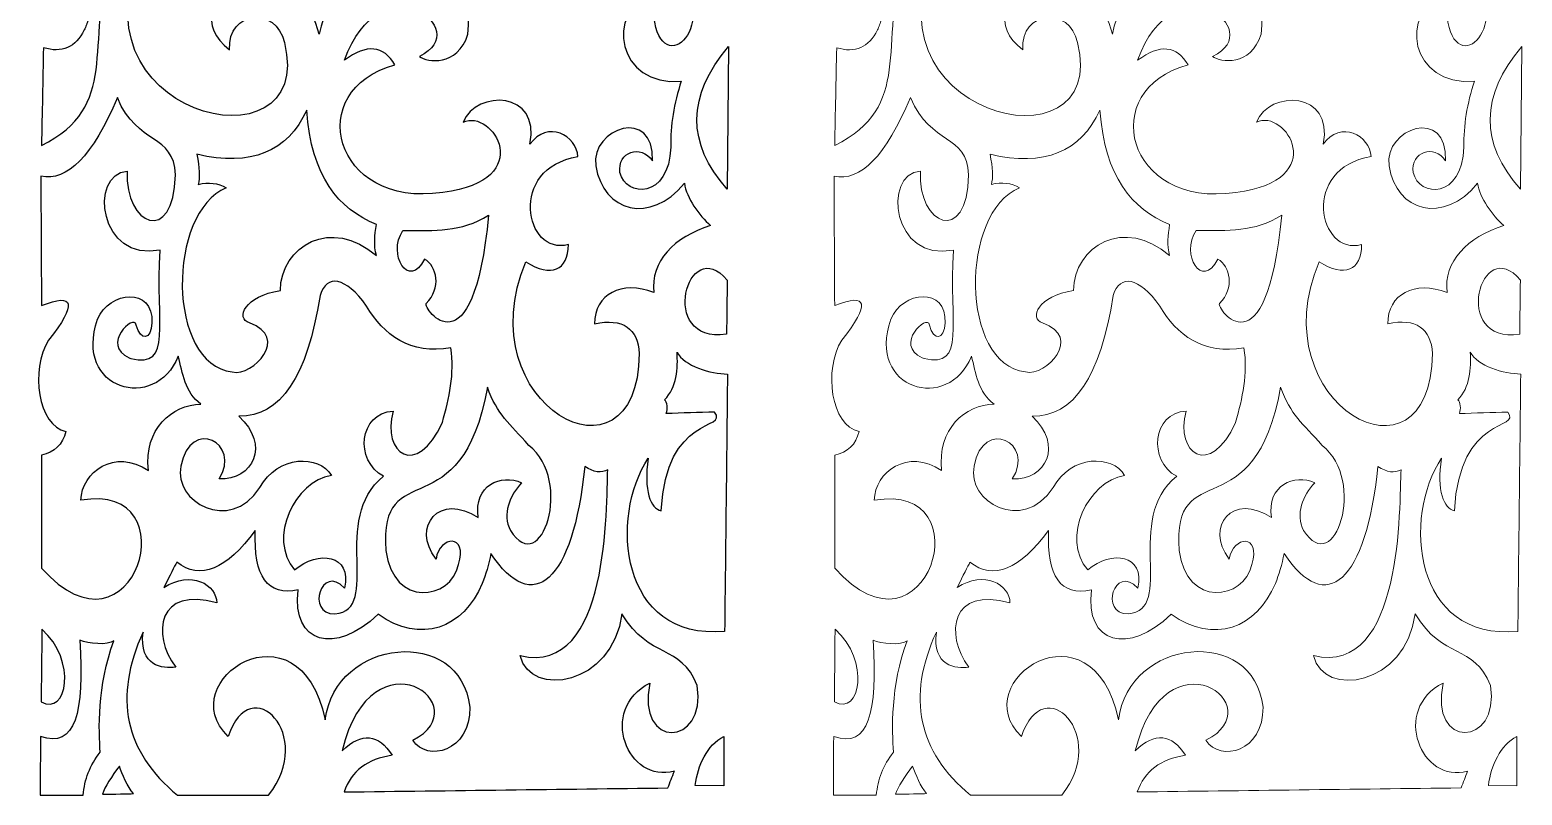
# Model space of a CAD drawing. Header units: centimetres. Extents: x -86 to 85, y -106 to 106.
# Drawn here: x -85.7 to 84.2, y -106.1 to -19 of the extents above; entities that cross this region are included whole.
import ezdxf

# ---------------------------------------------------------------- set-up
doc = ezdxf.new("R2010")
doc.units = ezdxf.units.CM
doc.header["$MEASUREMENT"] = 0
doc.layers.add('layer 1', color=7, linetype='Continuous')

msp = doc.modelspace()

# ---------------------------------------------------------------- linework, layer by layer
at = {"layer": 'layer 1', "color": 177}
for points, knots in [([(-45.17105, -6.29342), (-48.82025, -11.82485), (-54.68108, -11.17021), (-54.69624, -4.26861), (-54.69624, -4.26861), (-58.15267, -4.83216), (-59.80575, -2.46525), (-59.65548, 2.83211), (-59.65548, 2.83211), (-63.55024, -2.21479), (-66.51828, -3.42955), (-68.55957, -0.81218), (-68.55957, -0.81218), (-70.31283, -3.37946), (-70.46312, -4.36881), (-69.01041, -3.78021), (-69.01041, -3.78021), (-68.20892, -3.44209), (-66.60593, -3.57984), (-64.20145, -4.19348), (-64.20145, -4.19348), (-68.55957, -5.40824), (-70.51322, -8.85217), (-70.06237, -14.52523), (-70.06237, -14.52523), (-71.4775, -13.51085), (-72.21638, -11.72), (-72.27899, -9.15272), (-72.27899, -9.15272), (-82.68602, -28.669), (-52.87098, -35.69308), (-56.68413, -20.4025), (-56.68413, -20.4025), (-57.58362, -16.23588), (-63.18016, -16.69411), (-62.92571, -21.21733), (-62.92571, -21.21733), (-70.12309, -15.92778), (-56.51408, -5.82571), (-52.71785, -19.4545), (-52.71785, -19.4545), (-50.98652, -9.25619), (-34.32371, -8.12295), (-35.79223, -19.46253), (-35.79223, -19.46253), (-36.9862, -23.18409), (-40.43764, -22.62368), (-41.30796, -21.99662), (-41.30796, -21.99662), (-34.90013, -18.83627), (-45.81935, -11.08883), (-49.84971, -22.41493), (-49.84971, -22.41493), (-47.30747, -20.53644), (-45.3914, -20.71176), (-44.1015, -22.94091), (-44.1015, -22.94091), (-54.55487, -25.7131), (-51.23409, -39.34586), (-38.64812, -37.46155), (-38.64812, -37.46155), (-27.76375, -36.08391), (-32.99915, -27.85915), (-36.3308, -29.46235), (-36.3308, -29.46235), (-34.80274, -25.75844), (-27.4793, -25.86212), (-28.72355, -31.98225), (-28.72355, -31.98225), (-26.75111, -29.15556), (-23.37896, -31.00266), (-23.26135, -33.38967), (-23.26135, -33.38967), (-31.28906, -34.67854), (-29.30236, -44.72214), (-24.34508, -43.39839), (-24.34508, -43.39839), (-24.3718, -46.36313), (-26.31781, -47.16908), (-29.18621, -45.3702), (-29.18621, -45.3702), (-36.04291, -61.5847), (-16.50109, -72.19994), (-16.27797, -55.79815), (-16.27797, -55.79815), (-16.42262, -52.9737), (-18.15948, -51.71333), (-21.36362, -52.4164), (-21.36362, -52.4164), (-21.39669, -49.0646), (-18.28093, -47.41224), (-14.62143, -48.87181), (-14.62143, -48.87181), (-15.00964, -45.30267), (-12.3311, -42.55245), (-8.16084, -41.2375), (-8.16084, -41.2375), (-9.44566, -40.06614), (-10.92901, -38.08461), (-11.13856, -36.42289), (-11.13856, -36.42289), (-15.00019, -41.1621), (-20.39738, -39.68143), (-21.22134, -34.4377), (-21.22134, -34.4377), (-21.81834, -30.10304), (-14.49996, -27.65619), (-14.78598, -33.86191), (-14.78598, -33.86191), (-16.08001, -31.94664), (-18.8035, -32.84073), (-18.47876, -35.18873), (-18.47876, -35.18873), (-17.81219, -38.0691), (-12.88082, -38.23191), (-12.69297, -32.29584), (-12.69297, -32.29584), (-12.74306, -29.84128), (-12.34232, -27.3366), (-11.49074, -24.78184), (-11.49074, -24.78184), (-18.78019, -25.55275), (-20.31148, -16.75515), (-14.68419, -14.9385), (-14.68419, -14.9385), (-15.16809, -25.17246), (-7.55025, -20.1213), (-11.07747, -13.51084), (-11.07747, -13.51084), (-12.7794, -10.42564), (-15.44416, -11.63176), (-18.21104, -7.14772), (-18.21104, -7.14772), (-21.77752, -18.52932), (-29.93092, -12.76876), (-29.78827, -9.69041), (-29.78827, -9.69041), (-24.78701, -10.91919), (-21.11758, -9.82115), (-20.51518, 0.4892), (-20.51518, 0.4892), (-20.4114, 2.24826), (-19.8221, 5.85457), (-18.69231, 9.87003), (-18.69231, 9.87003), (-19.65087, 9.529), (-20.89787, 9.55601), (-21.80523, 9.74093), (-21.80523, 9.74093), (-20.45391, -1.49238), (-25.91023, -6.59609), (-32.43646, 0.7231), (-32.43646, 0.7231), (-32.75385, -5.58443), (-38.08119, -10.98934), (-45.17105, -6.29342)], [0, 0, 0, 0, 0.025, 0.025, 0.025, 0.025, 0.05, 0.05, 0.05, 0.05, 0.075, 0.075, 0.075, 0.075, 0.1, 0.1, 0.1, 0.1, 0.125, 0.125, 0.125, 0.125, 0.15, 0.15, 0.15, 0.15, 0.175, 0.175, 0.175, 0.175, 0.2, 0.2, 0.2, 0.2, 0.225, 0.225, 0.225, 0.225, 0.25, 0.25, 0.25, 0.25, 0.275, 0.275, 0.275, 0.275, 0.3, 0.3, 0.3, 0.3, 0.325, 0.325, 0.325, 0.325, 0.35, 0.35, 0.35, 0.35, 0.375, 0.375, 0.375, 0.375, 0.4, 0.4, 0.4, 0.4, 0.425, 0.425, 0.425, 0.425, 0.45, 0.45, 0.45, 0.45, 0.475, 0.475, 0.475, 0.475, 0.5, 0.5, 0.5, 0.5, 0.525, 0.525, 0.525, 0.525, 0.55, 0.55, 0.55, 0.55, 0.575, 0.575, 0.575, 0.575, 0.6, 0.6, 0.6, 0.6, 0.625, 0.625, 0.625, 0.625, 0.65, 0.65, 0.65, 0.65, 0.675, 0.675, 0.675, 0.675, 0.7, 0.7, 0.7, 0.7, 0.725, 0.725, 0.725, 0.725, 0.75, 0.75, 0.75, 0.75, 0.775, 0.775, 0.775, 0.775, 0.8, 0.8, 0.8, 0.8, 0.825, 0.825, 0.825, 0.825, 0.85, 0.85, 0.85, 0.85, 0.875, 0.875, 0.875, 0.875, 0.9, 0.9, 0.9, 0.9, 0.925, 0.925, 0.925, 0.925, 0.95, 0.95, 0.95, 0.95, 1, 1, 1, 1]), ([(-84.33932, -32.1259), (-84.26405, -28.41302), (-84.1888, -24.70014), (-84.11355, -20.98727), (-84.11355, -20.98727), (-82.04478, -21.63916), (-80.42465, -20.95559), (-79.47302, -18.96992), (-79.47302, -18.96992), (-79.29613, -18.60082), (-79.14269, -18.18609), (-79.01338, -17.72728), (-79.01338, -17.72728), (-78.52865, -16.00745), (-78.38781, -13.65941), (-78.6659, -10.69309), (-78.6659, -10.69309), (-77.95207, -11.16898), (-77.21319, -11.19403), (-76.44927, -10.76823), (-76.44927, -10.76823), (-79.40447, -20.77825), (-75.34613, -27.59689), (-84.33932, -32.1259)], [0, 0, 0, 0, 0.142857143, 0.142857143, 0.142857143, 0.142857143, 0.285714286, 0.285714286, 0.285714286, 0.285714286, 0.428571429, 0.428571429, 0.428571429, 0.428571429, 0.571428571, 0.571428571, 0.571428571, 0.571428571, 0.714285714, 0.714285714, 0.714285714, 0.714285714, 1, 1, 1, 1]), ([(-6.25847, -37.08578), (-6.25847, -37.08578), (-6.10817, -20.8534), (-6.10817, -20.8534), (-6.10817, -20.8534), (-10.86766, -26.46459), (-10.91777, -31.87539), (-6.25847, -37.08578)], [0, 0, 0, 0, 0.333333333, 0.333333333, 0.333333333, 0.333333333, 1, 1, 1, 1]), ([(-73.55855, -52.56115), (-73.05165, -54.45796), (-71.85584, -54.26387), (-71.77446, -52.31701), (-71.77446, -52.31701), (-71.54333, -48.15235), (-76.62595, -48.66745), (-77.95157, -51.89035), (-77.95157, -51.89035), (-80.73885, -59.96917), (-71.36464, -62.55046), (-68.76633, -56.11513), (-68.76633, -56.11513), (-68.279, -57.99909), (-68.00514, -60.23667), (-66.18637, -61.57225), (-66.18637, -61.57225), (-69.48377, -61.6139), (-72.69802, -64.39697), (-72.16502, -69.0997), (-72.16502, -69.0997), (-76.02113, -66.54271), (-79.76749, -69.29882), (-79.84265, -72.50521), (-79.84265, -72.50521), (-67.1916, -70.26048), (-73.84338, -92.02046), (-84.33932, -80.2219), (-84.33932, -80.2219), (-84.33933, -75.93835), (-84.33932, -71.6548), (-84.33932, -67.37125), (-84.33932, -67.37125), (-82.86138, -67.07065), (-81.93453, -66.16885), (-81.55877, -64.66585), (-81.55877, -64.66585), (-84.73286, -64.08872), (-85.66276, -57.59329), (-83.53073, -54.28891), (-83.53073, -54.28891), (-80.28145, -50.14757), (-80.55098, -48.83019), (-84.33932, -50.33675), (-84.33932, -50.33675), (-84.36437, -45.42695), (-84.38942, -40.51715), (-84.41447, -35.60735), (-84.41447, -35.60735), (-81.40847, -36.2837), (-78.50267, -33.30276), (-75.69707, -26.6645), (-75.69707, -26.6645), (-73.40609, -32.19564), (-69.2486, -30.72902), (-69.08556, -35.45172), (-69.08556, -35.45172), (-69.27341, -43.59188), (-74.89638, -41.23751), (-74.57077, -35.03845), (-74.57077, -35.03845), (-78.97899, -35.36407), (-77.76422, -45.49545), (-70.81377, -44.01768), (-70.81377, -44.01768), (-71.38884, -52.57154), (-69.31096, -57.44269), (-74.16047, -56.37695), (-74.16047, -56.37695), (-74.23332, -56.34855), (-74.302, -56.31887), (-74.3688, -56.28865), (-74.3688, -56.28865), (-77.64282, -54.8073), (-73.75903, -51.20256), (-73.55855, -52.56115)], [0, 0, 0, 0, 0.05, 0.05, 0.05, 0.05, 0.1, 0.1, 0.1, 0.1, 0.15, 0.15, 0.15, 0.15, 0.2, 0.2, 0.2, 0.2, 0.25, 0.25, 0.25, 0.25, 0.3, 0.3, 0.3, 0.3, 0.35, 0.35, 0.35, 0.35, 0.4, 0.4, 0.4, 0.4, 0.45, 0.45, 0.45, 0.45, 0.5, 0.5, 0.5, 0.5, 0.55, 0.55, 0.55, 0.55, 0.6, 0.6, 0.6, 0.6, 0.65, 0.65, 0.65, 0.65, 0.7, 0.7, 0.7, 0.7, 0.75, 0.75, 0.75, 0.75, 0.8, 0.8, 0.8, 0.8, 0.85, 0.85, 0.85, 0.85, 0.9, 0.9, 0.9, 0.9, 1, 1, 1, 1]), ([(-46.20542, -41.12479), (-46.39538, -42.30198), (-46.52912, -43.47918), (-46.20541, -44.65637), (-46.20541, -44.65637), (-51.30573, -40.18569), (-57.12576, -43.55433), (-57.13829, -48.63879), (-57.13829, -48.63879), (-61.22089, -49.18981), (-62.2478, -51.84477), (-60.66987, -52.32065), (-60.66987, -52.32065), (-56.03708, -53.94157), (-60.21902, -58.43204), (-62.62096, -57.90235), (-62.62096, -57.90235), (-70.08506, -57.04432), (-70.08364, -39.7169), (-63.29977, -36.95452), (-63.29977, -36.95452), (-64.23901, -36.39098), (-65.3035, -36.25324), (-66.49322, -36.54125), (-66.49322, -36.54125), (-66.29284, -35.77733), (-66.34294, -34.63769), (-66.6435, -33.12238), (-66.6435, -33.12238), (-60.49455, -34.55004), (-56.32428, -32.87191), (-54.1327, -28.088), (-54.1327, -28.088), (-53.61923, -35.71471), (-50.49737, -39.30692), (-46.20542, -41.12479)], [0, 0, 0, 0, 0.1, 0.1, 0.1, 0.1, 0.2, 0.2, 0.2, 0.2, 0.3, 0.3, 0.3, 0.3, 0.4, 0.4, 0.4, 0.4, 0.5, 0.5, 0.5, 0.5, 0.6, 0.6, 0.6, 0.6, 0.7, 0.7, 0.7, 0.7, 0.8, 0.8, 0.8, 0.8, 1, 1, 1, 1]), ([(-33.43162, -40.03526), (-36.64219, -42.06274), (-39.44406, -41.74886), (-43.18901, -41.80705), (-43.18901, -41.80705), (-44.99672, -44.4814), (-42.51499, -48.65675), (-40.71234, -45.04915), (-40.71234, -45.04915), (-39.30674, -45.87483), (-38.76732, -48.31318), (-40.53235, -50.10401), (-40.53235, -50.10401), (-40.94397, -50.60736), (-35.20812, -58.56989), (-33.43162, -40.03526)], [0, 0, 0, 0, 0.2, 0.2, 0.2, 0.2, 0.4, 0.4, 0.4, 0.4, 0.6, 0.6, 0.6, 0.6, 1, 1, 1, 1]), ([(-6.34364, -53.60962), (-6.31859, -51.71859), (-6.29355, -49.32756), (-6.26851, -47.43655), (-6.26851, -47.43655), (-10.75185, -42.03902), (-14.27091, -54.72421), (-6.34364, -53.60962)], [0, 0, 0, 0, 0.333333333, 0.333333333, 0.333333333, 0.333333333, 1, 1, 1, 1]), ([(-37.74551, -55.14122), (-37.27332, -58.18223), (-37.92457, -60.81854), (-38.69156, -63.63573), (-38.69156, -63.63573), (-41.605, -70.0868), (-45.64695, -67.18663), (-44.31123, -62.35184), (-44.31123, -62.35184), (-48.18966, -62.57072), (-48.69968, -67.99343), (-45.40145, -69.77605), (-45.40145, -69.77605), (-51.49652, -74.6608), (-45.4825, -84.95207), (-50.93953, -85.45106), (-50.93953, -85.45106), (-54.25372, -85.45995), (-52.48533, -79.69623), (-49.83941, -82.49647), (-49.83941, -82.49647), (-48.9558, -78.71359), (-52.8335, -78.09571), (-55.52477, -80.44063), (-55.52477, -80.44063), (-58.63584, -76.84411), (-55.4911, -70.31469), (-51.3297, -69.66973), (-51.3297, -69.66973), (-52.70329, -67.30535), (-57.42764, -67.29756), (-59.46763, -71.06808), (-59.46763, -71.06808), (-62.96991, -76.39997), (-69.33432, -72.58502), (-68.47333, -68.63683), (-68.47333, -68.63683), (-67.4015, -62.9202), (-61.4941, -66.00954), (-64.12397, -70.07665), (-64.12397, -70.07665), (-60.24122, -70.22697), (-58.27709, -66.22726), (-61.86947, -62.93741), (-61.86947, -62.93741), (-57.13502, -63.01255), (-54.05387, -58.4284), (-52.62602, -49.18495), (-52.62602, -49.18495), (-51.84947, -46.73006), (-49.74675, -47.0321), (-47.31684, -50.41382), (-47.31684, -50.41382), (-45.44149, -53.66065), (-42.2967, -55.98973), (-37.74551, -55.14122)], [0, 0, 0, 0, 0.066666667, 0.066666667, 0.066666667, 0.066666667, 0.133333333, 0.133333333, 0.133333333, 0.133333333, 0.2, 0.2, 0.2, 0.2, 0.266666667, 0.266666667, 0.266666667, 0.266666667, 0.333333333, 0.333333333, 0.333333333, 0.333333333, 0.4, 0.4, 0.4, 0.4, 0.466666667, 0.466666667, 0.466666667, 0.466666667, 0.533333333, 0.533333333, 0.533333333, 0.533333333, 0.6, 0.6, 0.6, 0.6, 0.666666667, 0.666666667, 0.666666667, 0.666666667, 0.733333333, 0.733333333, 0.733333333, 0.733333333, 0.8, 0.8, 0.8, 0.8, 0.866666667, 0.866666667, 0.866666667, 0.866666667, 1, 1, 1, 1]), ([(-6.55907, -87.4363), (-6.44968, -77.6722), (-6.34031, -67.9081), (-6.23094, -58.144), (-6.23094, -58.144), (-8.12491, -58.11532), (-11.20236, -57.22194), (-11.97682, -55.63812), (-11.97682, -55.63812), (-11.85158, -57.45401), (-12.01546, -59.69516), (-13.39302, -61.06019), (-13.39302, -61.06019), (-13.07994, -61.34824), (-13.01066, -62.08679), (-13.21943, -62.62529), (-13.21943, -62.62529), (-11.44112, -62.60025), (-9.47449, -62.4896), (-7.69617, -62.46455), (-7.69617, -62.46455), (-6.06813, -64.59353), (-13.21943, -62.62529), (-13.78251, -73.69798), (-13.78251, -73.69798), (-14.98397, -73.49328), (-15.83188, -71.38229), (-15.24774, -67.72435), (-15.24774, -67.72435), (-19.67701, -74.33516), (-18.54255, -88.49596), (-6.55907, -87.4363)], [0, 0, 0, 0, 0.111111111, 0.111111111, 0.111111111, 0.111111111, 0.222222222, 0.222222222, 0.222222222, 0.222222222, 0.333333333, 0.333333333, 0.333333333, 0.333333333, 0.444444444, 0.444444444, 0.444444444, 0.444444444, 0.555555556, 0.555555556, 0.555555556, 0.555555556, 0.666666667, 0.666666667, 0.666666667, 0.666666667, 0.777777778, 0.777777778, 0.777777778, 0.777777778, 1, 1, 1, 1]), ([(-30.94621, -75.93298), (-31.91231, -74.10807), (-31.03191, -71.93336), (-29.67462, -70.50454), (-29.67462, -70.50454), (-31.98065, -69.48841), (-35.16854, -70.72317), (-34.6115, -74.48124), (-34.6115, -74.48124), (-38.99369, -71.54825), (-42.26898, -75.48843), (-39.41651, -79.19119), (-39.41651, -79.19119), (-38.99709, -76.53696), (-35.75441, -76.27403), (-36.84366, -79.81093), (-36.84366, -79.81093), (-37.70715, -83.87653), (-44.29669, -84.80691), (-45.11589, -78.20638), (-45.11589, -78.20638), (-45.93768, -67.17085), (-36.51887, -76.15907), (-33.56749, -59.61946), (-33.56749, -59.61946), (-32.42858, -62.84975), (-31.07954, -63.69801), (-28.84344, -66.25542), (-28.84344, -66.25542), (-23.73743, -70.27662), (-27.42485, -81.53537), (-30.94621, -75.93298)], [0, 0, 0, 0, 0.111111111, 0.111111111, 0.111111111, 0.111111111, 0.222222222, 0.222222222, 0.222222222, 0.222222222, 0.333333333, 0.333333333, 0.333333333, 0.333333333, 0.444444444, 0.444444444, 0.444444444, 0.444444444, 0.555555556, 0.555555556, 0.555555556, 0.555555556, 0.666666667, 0.666666667, 0.666666667, 0.666666667, 0.777777778, 0.777777778, 0.777777778, 0.777777778, 1, 1, 1, 1]), ([(-18.24813, -85.42981), (-15.09751, -90.69766), (-11.57967, -88.81818), (-9.67457, -93.57584), (-9.67457, -93.57584), (-8.57485, -100.6961), (-16.72549, -100.88615), (-15.05989, -93.30952), (-15.05989, -93.30952), (-21.02457, -96.31901), (-17.56296, -104.84605), (-12.27941, -103.34227), (-12.27941, -103.34227), (-12.52693, -103.97713), (-12.77445, -104.61199), (-13.02197, -105.24685), (-13.02197, -105.24685), (-25.31041, -105.40044), (-37.59885, -105.55403), (-49.88728, -105.70762), (-49.88728, -105.70762), (-49.06074, -103.34072), (-47.23235, -101.95063), (-44.40206, -101.53735), (-44.40206, -101.53735), (-45.95495, -99.05773), (-47.8585, -98.88241), (-50.1127, -101.01137), (-50.1127, -101.01137), (-46.67018, -87.06421), (-34.35218, -95.9154), (-42.06751, -99.82457), (-42.06751, -99.82457), (-40.42677, -102.36721), (-35.50307, -101.10938), (-35.57008, -96.05765), (-35.57008, -96.05765), (-36.63522, -86.70139), (-50.89755, -88.18781), (-52.02482, -97.5064), (-52.02482, -97.5064), (-55.00798, -83.46652), (-69.59689, -93.1325), (-63.07565, -99.40513), (-63.07565, -99.40513), (-60.55672, -91.72015), (-53.02681, -99.23485), (-58.48772, -106.0735), (-58.48772, -106.0735), (-61.94462, -106.07349), (-65.40152, -106.07349), (-68.85842, -106.07349), (-68.85842, -106.07349), (-74.87042, -101.13864), (-76.17301, -94.95129), (-72.76622, -87.51145), (-72.76622, -87.51145), (-73.2607, -91.4443), (-70.54166, -91.71376), (-69.0603, -91.50417), (-69.0603, -91.50417), (-71.86514, -87.71948), (-71.06621, -82.26549), (-64.39033, -84.19418), (-64.39033, -84.19418), (-64.33481, -82.13031), (-67.35523, -80.38444), (-70.4005, -82.45179), (-70.4005, -82.45179), (-69.68667, -81.01162), (-69.19826, -80.04732), (-68.93527, -79.5589), (-68.93527, -79.5589), (-66.25623, -81.61734), (-63.27472, -80.41049), (-59.99072, -75.93835), (-59.99072, -75.93835), (-60.21616, -81.19884), (-58.58792, -83.45335), (-55.10597, -82.70185), (-55.10597, -82.70185), (-55.88084, -88.87646), (-50.89485, -90.15715), (-46.01282, -85.4824), (-46.01282, -85.4824), (-41.1884, -88.93134), (-36.27023, -87.08345), (-34.16575, -81.97717), (-34.16575, -81.97717), (-33.75111, -80.97111), (-33.4127, -79.8328), (-33.16217, -78.5686), (-33.16217, -78.5686), (-28.40267, -85.783), (-23.79347, -81.80004), (-22.49087, -68.6488), (-22.49087, -68.6488), (-21.46383, -69.32514), (-20.58708, -69.45039), (-19.86062, -69.02455), (-19.86062, -69.02455), (-20.03934, -72.95286), (-19.57878, -92.61375), (-29.8249, -90.19121), (-29.8249, -90.19121), (-28.67276, -95.08783), (-19.31537, -93.62102), (-18.24813, -85.42981)], [0, 0, 0, 0, 0.035714286, 0.035714286, 0.035714286, 0.035714286, 0.071428571, 0.071428571, 0.071428571, 0.071428571, 0.107142857, 0.107142857, 0.107142857, 0.107142857, 0.142857143, 0.142857143, 0.142857143, 0.142857143, 0.178571429, 0.178571429, 0.178571429, 0.178571429, 0.214285714, 0.214285714, 0.214285714, 0.214285714, 0.25, 0.25, 0.25, 0.25, 0.285714286, 0.285714286, 0.285714286, 0.285714286, 0.321428571, 0.321428571, 0.321428571, 0.321428571, 0.357142857, 0.357142857, 0.357142857, 0.357142857, 0.392857143, 0.392857143, 0.392857143, 0.392857143, 0.428571429, 0.428571429, 0.428571429, 0.428571429, 0.464285714, 0.464285714, 0.464285714, 0.464285714, 0.5, 0.5, 0.5, 0.5, 0.535714286, 0.535714286, 0.535714286, 0.535714286, 0.571428571, 0.571428571, 0.571428571, 0.571428571, 0.607142857, 0.607142857, 0.607142857, 0.607142857, 0.642857143, 0.642857143, 0.642857143, 0.642857143, 0.678571429, 0.678571429, 0.678571429, 0.678571429, 0.714285714, 0.714285714, 0.714285714, 0.714285714, 0.75, 0.75, 0.75, 0.75, 0.785714286, 0.785714286, 0.785714286, 0.785714286, 0.821428571, 0.821428571, 0.821428571, 0.821428571, 0.857142857, 0.857142857, 0.857142857, 0.857142857, 0.892857143, 0.892857143, 0.892857143, 0.892857143, 0.928571429, 0.928571429, 0.928571429, 0.928571429, 1, 1, 1, 1]), ([(-84.3692, -95.45131), (-84.3692, -93.29161), (-84.30071, -89.35117), (-84.30071, -87.19147), (-84.30071, -87.19147), (-80.25675, -90.72211), (-81.41448, -97.14151), (-84.3692, -95.45131)], [0, 0, 0, 0, 0.333333333, 0.333333333, 0.333333333, 0.333333333, 1, 1, 1, 1]), ([(-84.45168, -99.39585), (-80.41917, -100.811), (-79.47974, -96.68165), (-79.95562, -88.42878), (-79.95562, -88.42878), (-79.07565, -88.83652), (-76.74713, -89.05908), (-76.08594, -88.49726), (-76.08594, -88.49726), (-78.01751, -93.6546), (-77.82016, -98.75821), (-77.65097, -101.18875), (-77.65097, -101.18875), (-78.83584, -102.67149), (-79.42436, -104.31685), (-79.60487, -106.0735), (-79.60487, -106.0735), (-81.23312, -106.0735), (-82.86137, -106.0735), (-84.48962, -106.0735), (-84.48962, -106.0735), (-84.47698, -103.84762), (-84.46433, -101.62174), (-84.45168, -99.39585)], [0, 0, 0, 0, 0.142857143, 0.142857143, 0.142857143, 0.142857143, 0.285714286, 0.285714286, 0.285714286, 0.285714286, 0.428571429, 0.428571429, 0.428571429, 0.428571429, 0.571428571, 0.571428571, 0.571428571, 0.571428571, 0.714285714, 0.714285714, 0.714285714, 0.714285714, 1, 1, 1, 1]), ([(-6.66419, -104.99491), (-6.66419, -103.28593), (-6.66419, -101.09759), (-6.66419, -99.38861), (-6.66419, -99.38861), (-8.55946, -100.39135), (-9.61869, -102.67847), (-9.91033, -104.96591), (-9.91033, -104.96591), (-9.91033, -104.96591), (-6.66419, -104.99491), (-6.66419, -104.99491)], [0, 0, 0, 0, 0.25, 0.25, 0.25, 0.25, 0.5, 0.5, 0.5, 0.5, 1, 1, 1, 1]), ([(-73.8774, -105.89136), (-74.4095, -105.95397), (-76.10011, -105.94018), (-77.40845, -105.95268), (-77.40845, -105.95268), (-77.17682, -105.21401), (-76.2806, -103.85493), (-75.47307, -102.76569), (-75.47307, -102.76569), (-75.12251, -103.69218), (-74.5678, -105.13353), (-73.8774, -105.89136)], [0, 0, 0, 0, 0.25, 0.25, 0.25, 0.25, 0.5, 0.5, 0.5, 0.5, 1, 1, 1, 1])]:
    msp.add_open_spline(points, degree=3, knots=knots, dxfattribs=at)
at = {"layer": 'layer 1', "color": 242, "lineweight": 9}
for points, knots in [([(45.14007, -6.29342), (41.49087, -11.82485), (35.63004, -11.17021), (35.61488, -4.26861), (35.61488, -4.26861), (32.15845, -4.83216), (30.50537, -2.46525), (30.65564, 2.83211), (30.65564, 2.83211), (26.76088, -2.21479), (23.79284, -3.42955), (21.75155, -0.81218), (21.75155, -0.81218), (19.99829, -3.37946), (19.848, -4.36881), (21.30071, -3.78021), (21.30071, -3.78021), (22.1022, -3.44209), (23.70519, -3.57984), (26.10967, -4.19348), (26.10967, -4.19348), (21.75155, -5.40824), (19.7979, -8.85217), (20.24875, -14.52523), (20.24875, -14.52523), (18.83362, -13.51085), (18.09474, -11.72), (18.03213, -9.15272), (18.03213, -9.15272), (7.6251, -28.669), (37.44014, -35.69308), (33.62699, -20.4025), (33.62699, -20.4025), (32.7275, -16.23588), (27.13096, -16.69411), (27.38541, -21.21733), (27.38541, -21.21733), (20.18803, -15.92778), (33.79704, -5.82571), (37.59327, -19.4545), (37.59327, -19.4545), (39.3246, -9.25619), (55.98741, -8.12295), (54.51889, -19.46253), (54.51889, -19.46253), (53.32492, -23.18409), (49.87348, -22.62368), (49.00316, -21.99662), (49.00316, -21.99662), (55.41099, -18.83627), (44.49177, -11.08883), (40.46141, -22.41493), (40.46141, -22.41493), (43.00365, -20.53644), (44.91972, -20.71176), (46.20962, -22.94091), (46.20962, -22.94091), (35.75625, -25.7131), (39.07703, -39.34586), (51.663, -37.46155), (51.663, -37.46155), (62.54737, -36.08391), (57.31197, -27.85915), (53.98032, -29.46235), (53.98032, -29.46235), (55.50838, -25.75844), (62.83182, -25.86212), (61.58757, -31.98225), (61.58757, -31.98225), (63.56001, -29.15556), (66.93216, -31.00266), (67.04977, -33.38967), (67.04977, -33.38967), (59.02206, -34.67854), (61.00876, -44.72214), (65.96604, -43.39839), (65.96604, -43.39839), (65.93932, -46.36313), (63.99331, -47.16908), (61.12491, -45.3702), (61.12491, -45.3702), (54.26821, -61.5847), (73.81003, -72.19994), (74.03315, -55.79815), (74.03315, -55.79815), (73.8885, -52.9737), (72.15164, -51.71333), (68.9475, -52.4164), (68.9475, -52.4164), (68.91443, -49.0646), (72.03019, -47.41224), (75.68969, -48.87181), (75.68969, -48.87181), (75.30148, -45.30267), (77.98002, -42.55245), (82.15028, -41.2375), (82.15028, -41.2375), (80.86546, -40.06614), (79.38211, -38.08461), (79.17256, -36.42289), (79.17256, -36.42289), (75.31093, -41.1621), (69.91374, -39.68143), (69.08978, -34.4377), (69.08978, -34.4377), (68.49278, -30.10304), (75.81116, -27.65619), (75.52514, -33.86191), (75.52514, -33.86191), (74.23111, -31.94664), (71.50762, -32.84073), (71.83236, -35.18873), (71.83236, -35.18873), (72.49893, -38.0691), (77.4303, -38.23191), (77.61815, -32.29584), (77.61815, -32.29584), (77.56806, -29.84128), (77.9688, -27.3366), (78.82038, -24.78184), (78.82038, -24.78184), (71.53093, -25.55275), (69.99964, -16.75515), (75.62693, -14.9385), (75.62693, -14.9385), (75.14303, -25.17246), (82.76087, -20.1213), (79.23365, -13.51084), (79.23365, -13.51084), (77.53172, -10.42564), (74.86696, -11.63176), (72.10008, -7.14772), (72.10008, -7.14772), (68.5336, -18.52932), (60.3802, -12.76876), (60.52285, -9.69041), (60.52285, -9.69041), (65.52411, -10.91919), (69.19354, -9.82115), (69.79594, 0.4892), (69.79594, 0.4892), (69.89972, 2.24826), (70.48902, 5.85457), (71.61881, 9.87003), (71.61881, 9.87003), (70.66025, 9.529), (69.41325, 9.55601), (68.50589, 9.74093), (68.50589, 9.74093), (69.85721, -1.49238), (64.40089, -6.59609), (57.87466, 0.7231), (57.87466, 0.7231), (57.55727, -5.58443), (52.22993, -10.98934), (45.14007, -6.29342)], [0, 0, 0, 0, 0.025, 0.025, 0.025, 0.025, 0.05, 0.05, 0.05, 0.05, 0.075, 0.075, 0.075, 0.075, 0.1, 0.1, 0.1, 0.1, 0.125, 0.125, 0.125, 0.125, 0.15, 0.15, 0.15, 0.15, 0.175, 0.175, 0.175, 0.175, 0.2, 0.2, 0.2, 0.2, 0.225, 0.225, 0.225, 0.225, 0.25, 0.25, 0.25, 0.25, 0.275, 0.275, 0.275, 0.275, 0.3, 0.3, 0.3, 0.3, 0.325, 0.325, 0.325, 0.325, 0.35, 0.35, 0.35, 0.35, 0.375, 0.375, 0.375, 0.375, 0.4, 0.4, 0.4, 0.4, 0.425, 0.425, 0.425, 0.425, 0.45, 0.45, 0.45, 0.45, 0.475, 0.475, 0.475, 0.475, 0.5, 0.5, 0.5, 0.5, 0.525, 0.525, 0.525, 0.525, 0.55, 0.55, 0.55, 0.55, 0.575, 0.575, 0.575, 0.575, 0.6, 0.6, 0.6, 0.6, 0.625, 0.625, 0.625, 0.625, 0.65, 0.65, 0.65, 0.65, 0.675, 0.675, 0.675, 0.675, 0.7, 0.7, 0.7, 0.7, 0.725, 0.725, 0.725, 0.725, 0.75, 0.75, 0.75, 0.75, 0.775, 0.775, 0.775, 0.775, 0.8, 0.8, 0.8, 0.8, 0.825, 0.825, 0.825, 0.825, 0.85, 0.85, 0.85, 0.85, 0.875, 0.875, 0.875, 0.875, 0.9, 0.9, 0.9, 0.9, 0.925, 0.925, 0.925, 0.925, 0.95, 0.95, 0.95, 0.95, 1, 1, 1, 1]), ([(5.9718, -32.1259), (6.04707, -28.41302), (6.12232, -24.70014), (6.19757, -20.98727), (6.19757, -20.98727), (8.26634, -21.63916), (9.88647, -20.95559), (10.8381, -18.96992), (10.8381, -18.96992), (11.01499, -18.60082), (11.16843, -18.18609), (11.29774, -17.72728), (11.29774, -17.72728), (11.78247, -16.00745), (11.92331, -13.65941), (11.64522, -10.69309), (11.64522, -10.69309), (12.35905, -11.16898), (13.09793, -11.19403), (13.86185, -10.76823), (13.86185, -10.76823), (10.90665, -20.77825), (14.96499, -27.59689), (5.9718, -32.1259)], [0, 0, 0, 0, 0.142857143, 0.142857143, 0.142857143, 0.142857143, 0.285714286, 0.285714286, 0.285714286, 0.285714286, 0.428571429, 0.428571429, 0.428571429, 0.428571429, 0.571428571, 0.571428571, 0.571428571, 0.571428571, 0.714285714, 0.714285714, 0.714285714, 0.714285714, 1, 1, 1, 1]), ([(84.05265, -37.08578), (84.05265, -37.08578), (84.20295, -20.8534), (84.20295, -20.8534), (84.20295, -20.8534), (79.44346, -26.46459), (79.39335, -31.87539), (84.05265, -37.08578)], [0, 0, 0, 0, 0.333333333, 0.333333333, 0.333333333, 0.333333333, 1, 1, 1, 1]), ([(16.75257, -52.56115), (17.25947, -54.45796), (18.45528, -54.26387), (18.53666, -52.31701), (18.53666, -52.31701), (18.76779, -48.15235), (13.68517, -48.66745), (12.35955, -51.89035), (12.35955, -51.89035), (9.57227, -59.96917), (18.94648, -62.55046), (21.54479, -56.11513), (21.54479, -56.11513), (22.03212, -57.99909), (22.30598, -60.23667), (24.12475, -61.57225), (24.12475, -61.57225), (20.82735, -61.6139), (17.6131, -64.39697), (18.1461, -69.0997), (18.1461, -69.0997), (14.28999, -66.54271), (10.54363, -69.29882), (10.46847, -72.50521), (10.46847, -72.50521), (23.11952, -70.26048), (16.46774, -92.02046), (5.9718, -80.2219), (5.9718, -80.2219), (5.97179, -75.93835), (5.9718, -71.6548), (5.9718, -67.37125), (5.9718, -67.37125), (7.44974, -67.07065), (8.37659, -66.16885), (8.75235, -64.66585), (8.75235, -64.66585), (5.57826, -64.08872), (4.64836, -57.59329), (6.78039, -54.28891), (6.78039, -54.28891), (10.02967, -50.14757), (9.76014, -48.83019), (5.9718, -50.33675), (5.9718, -50.33675), (5.94675, -45.42695), (5.9217, -40.51715), (5.89665, -35.60735), (5.89665, -35.60735), (8.90265, -36.2837), (11.80845, -33.30276), (14.61405, -26.6645), (14.61405, -26.6645), (16.90503, -32.19564), (21.06252, -30.72902), (21.22556, -35.45172), (21.22556, -35.45172), (21.03771, -43.59188), (15.41474, -41.23751), (15.74035, -35.03845), (15.74035, -35.03845), (11.33213, -35.36407), (12.5469, -45.49545), (19.49735, -44.01768), (19.49735, -44.01768), (18.92228, -52.57154), (21.00016, -57.44269), (16.15065, -56.37695), (16.15065, -56.37695), (16.0778, -56.34855), (16.00912, -56.31887), (15.94232, -56.28865), (15.94232, -56.28865), (12.6683, -54.8073), (16.55209, -51.20256), (16.75257, -52.56115)], [0, 0, 0, 0, 0.05, 0.05, 0.05, 0.05, 0.1, 0.1, 0.1, 0.1, 0.15, 0.15, 0.15, 0.15, 0.2, 0.2, 0.2, 0.2, 0.25, 0.25, 0.25, 0.25, 0.3, 0.3, 0.3, 0.3, 0.35, 0.35, 0.35, 0.35, 0.4, 0.4, 0.4, 0.4, 0.45, 0.45, 0.45, 0.45, 0.5, 0.5, 0.5, 0.5, 0.55, 0.55, 0.55, 0.55, 0.6, 0.6, 0.6, 0.6, 0.65, 0.65, 0.65, 0.65, 0.7, 0.7, 0.7, 0.7, 0.75, 0.75, 0.75, 0.75, 0.8, 0.8, 0.8, 0.8, 0.85, 0.85, 0.85, 0.85, 0.9, 0.9, 0.9, 0.9, 1, 1, 1, 1]), ([(44.1057, -41.12479), (43.91574, -42.30198), (43.782, -43.47918), (44.10571, -44.65637), (44.10571, -44.65637), (39.00539, -40.18569), (33.18536, -43.55433), (33.17283, -48.63879), (33.17283, -48.63879), (29.09023, -49.18981), (28.06332, -51.84477), (29.64125, -52.32065), (29.64125, -52.32065), (34.27404, -53.94157), (30.0921, -58.43204), (27.69016, -57.90235), (27.69016, -57.90235), (20.22606, -57.04432), (20.22748, -39.7169), (27.01135, -36.95452), (27.01135, -36.95452), (26.07211, -36.39098), (25.00762, -36.25324), (23.8179, -36.54125), (23.8179, -36.54125), (24.01828, -35.77733), (23.96818, -34.63769), (23.66762, -33.12238), (23.66762, -33.12238), (29.81657, -34.55004), (33.98684, -32.87191), (36.17842, -28.088), (36.17842, -28.088), (36.69189, -35.71471), (39.81375, -39.30692), (44.1057, -41.12479)], [0, 0, 0, 0, 0.1, 0.1, 0.1, 0.1, 0.2, 0.2, 0.2, 0.2, 0.3, 0.3, 0.3, 0.3, 0.4, 0.4, 0.4, 0.4, 0.5, 0.5, 0.5, 0.5, 0.6, 0.6, 0.6, 0.6, 0.7, 0.7, 0.7, 0.7, 0.8, 0.8, 0.8, 0.8, 1, 1, 1, 1]), ([(56.8795, -40.03526), (53.66893, -42.06274), (50.86706, -41.74886), (47.12211, -41.80705), (47.12211, -41.80705), (45.3144, -44.4814), (47.79613, -48.65675), (49.59878, -45.04915), (49.59878, -45.04915), (51.00438, -45.87483), (51.5438, -48.31318), (49.77877, -50.10401), (49.77877, -50.10401), (49.36715, -50.60736), (55.103, -58.56989), (56.8795, -40.03526)], [0, 0, 0, 0, 0.2, 0.2, 0.2, 0.2, 0.4, 0.4, 0.4, 0.4, 0.6, 0.6, 0.6, 0.6, 1, 1, 1, 1]), ([(83.96748, -53.60962), (83.99253, -51.71859), (84.01757, -49.32756), (84.04261, -47.43655), (84.04261, -47.43655), (79.55927, -42.03902), (76.04021, -54.72421), (83.96748, -53.60962)], [0, 0, 0, 0, 0.333333333, 0.333333333, 0.333333333, 0.333333333, 1, 1, 1, 1]), ([(52.56561, -55.14122), (53.0378, -58.18223), (52.38655, -60.81854), (51.61956, -63.63573), (51.61956, -63.63573), (48.70612, -70.0868), (44.66417, -67.18663), (45.99989, -62.35184), (45.99989, -62.35184), (42.12146, -62.57072), (41.61144, -67.99343), (44.90967, -69.77605), (44.90967, -69.77605), (38.8146, -74.6608), (44.82862, -84.95207), (39.37159, -85.45106), (39.37159, -85.45106), (36.0574, -85.45995), (37.82579, -79.69623), (40.47171, -82.49647), (40.47171, -82.49647), (41.35532, -78.71359), (37.47762, -78.09571), (34.78635, -80.44063), (34.78635, -80.44063), (31.67528, -76.84411), (34.82002, -70.31469), (38.98142, -69.66973), (38.98142, -69.66973), (37.60783, -67.30535), (32.88348, -67.29756), (30.84349, -71.06808), (30.84349, -71.06808), (27.34121, -76.39997), (20.9768, -72.58502), (21.83779, -68.63683), (21.83779, -68.63683), (22.90962, -62.9202), (28.81702, -66.00954), (26.18715, -70.07665), (26.18715, -70.07665), (30.0699, -70.22697), (32.03403, -66.22726), (28.44165, -62.93741), (28.44165, -62.93741), (33.1761, -63.01255), (36.25725, -58.4284), (37.6851, -49.18495), (37.6851, -49.18495), (38.46165, -46.73006), (40.56437, -47.0321), (42.99428, -50.41382), (42.99428, -50.41382), (44.86963, -53.66065), (48.01442, -55.98973), (52.56561, -55.14122)], [0, 0, 0, 0, 0.066666667, 0.066666667, 0.066666667, 0.066666667, 0.133333333, 0.133333333, 0.133333333, 0.133333333, 0.2, 0.2, 0.2, 0.2, 0.266666667, 0.266666667, 0.266666667, 0.266666667, 0.333333333, 0.333333333, 0.333333333, 0.333333333, 0.4, 0.4, 0.4, 0.4, 0.466666667, 0.466666667, 0.466666667, 0.466666667, 0.533333333, 0.533333333, 0.533333333, 0.533333333, 0.6, 0.6, 0.6, 0.6, 0.666666667, 0.666666667, 0.666666667, 0.666666667, 0.733333333, 0.733333333, 0.733333333, 0.733333333, 0.8, 0.8, 0.8, 0.8, 0.866666667, 0.866666667, 0.866666667, 0.866666667, 1, 1, 1, 1]), ([(83.75205, -87.4363), (83.86144, -77.6722), (83.97081, -67.9081), (84.08018, -58.144), (84.08018, -58.144), (82.18621, -58.11532), (79.10876, -57.22194), (78.3343, -55.63812), (78.3343, -55.63812), (78.45954, -57.45401), (78.29566, -59.69516), (76.9181, -61.06019), (76.9181, -61.06019), (77.23118, -61.34824), (77.30046, -62.08679), (77.09169, -62.62529), (77.09169, -62.62529), (78.87, -62.60025), (80.83663, -62.4896), (82.61495, -62.46455), (82.61495, -62.46455), (84.24299, -64.59353), (77.09169, -62.62529), (76.52861, -73.69798), (76.52861, -73.69798), (75.32715, -73.49328), (74.47924, -71.38229), (75.06338, -67.72435), (75.06338, -67.72435), (70.63411, -74.33516), (71.76857, -88.49596), (83.75205, -87.4363)], [0, 0, 0, 0, 0.111111111, 0.111111111, 0.111111111, 0.111111111, 0.222222222, 0.222222222, 0.222222222, 0.222222222, 0.333333333, 0.333333333, 0.333333333, 0.333333333, 0.444444444, 0.444444444, 0.444444444, 0.444444444, 0.555555556, 0.555555556, 0.555555556, 0.555555556, 0.666666667, 0.666666667, 0.666666667, 0.666666667, 0.777777778, 0.777777778, 0.777777778, 0.777777778, 1, 1, 1, 1]), ([(59.36491, -75.93298), (58.39881, -74.10807), (59.27921, -71.93336), (60.6365, -70.50454), (60.6365, -70.50454), (58.33047, -69.48841), (55.14258, -70.72317), (55.69962, -74.48124), (55.69962, -74.48124), (51.31743, -71.54825), (48.04214, -75.48843), (50.89461, -79.19119), (50.89461, -79.19119), (51.31403, -76.53696), (54.55671, -76.27403), (53.46746, -79.81093), (53.46746, -79.81093), (52.60397, -83.87653), (46.01443, -84.80691), (45.19523, -78.20638), (45.19523, -78.20638), (44.37344, -67.17085), (53.79225, -76.15907), (56.74363, -59.61946), (56.74363, -59.61946), (57.88254, -62.84975), (59.23158, -63.69801), (61.46768, -66.25542), (61.46768, -66.25542), (66.57369, -70.27662), (62.88627, -81.53537), (59.36491, -75.93298)], [0, 0, 0, 0, 0.111111111, 0.111111111, 0.111111111, 0.111111111, 0.222222222, 0.222222222, 0.222222222, 0.222222222, 0.333333333, 0.333333333, 0.333333333, 0.333333333, 0.444444444, 0.444444444, 0.444444444, 0.444444444, 0.555555556, 0.555555556, 0.555555556, 0.555555556, 0.666666667, 0.666666667, 0.666666667, 0.666666667, 0.777777778, 0.777777778, 0.777777778, 0.777777778, 1, 1, 1, 1]), ([(72.06299, -85.42981), (75.21361, -90.69766), (78.73145, -88.81818), (80.63655, -93.57584), (80.63655, -93.57584), (81.73627, -100.6961), (73.58563, -100.88615), (75.25123, -93.30952), (75.25123, -93.30952), (69.28655, -96.31901), (72.74816, -104.84605), (78.03171, -103.34227), (78.03171, -103.34227), (77.78419, -103.97713), (77.53667, -104.61199), (77.28915, -105.24685), (77.28915, -105.24685), (65.00071, -105.40044), (52.71227, -105.55403), (40.42384, -105.70762), (40.42384, -105.70762), (41.25038, -103.34072), (43.07877, -101.95063), (45.90906, -101.53735), (45.90906, -101.53735), (44.35617, -99.05773), (42.45262, -98.88241), (40.19842, -101.01137), (40.19842, -101.01137), (43.64094, -87.06421), (55.95894, -95.9154), (48.24361, -99.82457), (48.24361, -99.82457), (49.88435, -102.36721), (54.80805, -101.10938), (54.74104, -96.05765), (54.74104, -96.05765), (53.6759, -86.70139), (39.41357, -88.18781), (38.2863, -97.5064), (38.2863, -97.5064), (35.30314, -83.46652), (20.71423, -93.1325), (27.23547, -99.40513), (27.23547, -99.40513), (29.7544, -91.72015), (37.28431, -99.23485), (31.8234, -106.0735), (31.8234, -106.0735), (28.3665, -106.07349), (24.9096, -106.07349), (21.4527, -106.07349), (21.4527, -106.07349), (15.4407, -101.13864), (14.13811, -94.95129), (17.5449, -87.51145), (17.5449, -87.51145), (17.05042, -91.4443), (19.76946, -91.71376), (21.25082, -91.50417), (21.25082, -91.50417), (18.44598, -87.71948), (19.24491, -82.26549), (25.92079, -84.19418), (25.92079, -84.19418), (25.97631, -82.13031), (22.95589, -80.38444), (19.91062, -82.45179), (19.91062, -82.45179), (20.62445, -81.01162), (21.11286, -80.04732), (21.37585, -79.5589), (21.37585, -79.5589), (24.05489, -81.61734), (27.0364, -80.41049), (30.3204, -75.93835), (30.3204, -75.93835), (30.09496, -81.19884), (31.7232, -83.45335), (35.20515, -82.70185), (35.20515, -82.70185), (34.43028, -88.87646), (39.41627, -90.15715), (44.2983, -85.4824), (44.2983, -85.4824), (49.12272, -88.93134), (54.04089, -87.08345), (56.14537, -81.97717), (56.14537, -81.97717), (56.56001, -80.97111), (56.89842, -79.8328), (57.14895, -78.5686), (57.14895, -78.5686), (61.90845, -85.783), (66.51765, -81.80004), (67.82025, -68.6488), (67.82025, -68.6488), (68.84729, -69.32514), (69.72404, -69.45039), (70.4505, -69.02455), (70.4505, -69.02455), (70.27178, -72.95286), (70.73234, -92.61375), (60.48622, -90.19121), (60.48622, -90.19121), (61.63836, -95.08783), (70.99575, -93.62102), (72.06299, -85.42981)], [0, 0, 0, 0, 0.035714286, 0.035714286, 0.035714286, 0.035714286, 0.071428571, 0.071428571, 0.071428571, 0.071428571, 0.107142857, 0.107142857, 0.107142857, 0.107142857, 0.142857143, 0.142857143, 0.142857143, 0.142857143, 0.178571429, 0.178571429, 0.178571429, 0.178571429, 0.214285714, 0.214285714, 0.214285714, 0.214285714, 0.25, 0.25, 0.25, 0.25, 0.285714286, 0.285714286, 0.285714286, 0.285714286, 0.321428571, 0.321428571, 0.321428571, 0.321428571, 0.357142857, 0.357142857, 0.357142857, 0.357142857, 0.392857143, 0.392857143, 0.392857143, 0.392857143, 0.428571429, 0.428571429, 0.428571429, 0.428571429, 0.464285714, 0.464285714, 0.464285714, 0.464285714, 0.5, 0.5, 0.5, 0.5, 0.535714286, 0.535714286, 0.535714286, 0.535714286, 0.571428571, 0.571428571, 0.571428571, 0.571428571, 0.607142857, 0.607142857, 0.607142857, 0.607142857, 0.642857143, 0.642857143, 0.642857143, 0.642857143, 0.678571429, 0.678571429, 0.678571429, 0.678571429, 0.714285714, 0.714285714, 0.714285714, 0.714285714, 0.75, 0.75, 0.75, 0.75, 0.785714286, 0.785714286, 0.785714286, 0.785714286, 0.821428571, 0.821428571, 0.821428571, 0.821428571, 0.857142857, 0.857142857, 0.857142857, 0.857142857, 0.892857143, 0.892857143, 0.892857143, 0.892857143, 0.928571429, 0.928571429, 0.928571429, 0.928571429, 1, 1, 1, 1]), ([(5.94192, -95.45131), (5.94192, -93.29161), (6.01041, -89.35117), (6.01041, -87.19147), (6.01041, -87.19147), (10.05437, -90.72211), (8.89664, -97.14151), (5.94192, -95.45131)], [0, 0, 0, 0, 0.333333333, 0.333333333, 0.333333333, 0.333333333, 1, 1, 1, 1]), ([(5.85944, -99.39585), (9.89195, -100.811), (10.83138, -96.68165), (10.3555, -88.42878), (10.3555, -88.42878), (11.23547, -88.83652), (13.56399, -89.05908), (14.22518, -88.49726), (14.22518, -88.49726), (12.29361, -93.6546), (12.49096, -98.75821), (12.66015, -101.18875), (12.66015, -101.18875), (11.47528, -102.67149), (10.88676, -104.31685), (10.70625, -106.0735), (10.70625, -106.0735), (9.078, -106.0735), (7.44975, -106.0735), (5.8215, -106.0735), (5.8215, -106.0735), (5.83414, -103.84762), (5.84679, -101.62174), (5.85944, -99.39585)], [0, 0, 0, 0, 0.142857143, 0.142857143, 0.142857143, 0.142857143, 0.285714286, 0.285714286, 0.285714286, 0.285714286, 0.428571429, 0.428571429, 0.428571429, 0.428571429, 0.571428571, 0.571428571, 0.571428571, 0.571428571, 0.714285714, 0.714285714, 0.714285714, 0.714285714, 1, 1, 1, 1]), ([(83.64693, -104.99491), (83.64693, -103.28593), (83.64693, -101.09759), (83.64693, -99.38861), (83.64693, -99.38861), (81.75166, -100.39135), (80.69243, -102.67847), (80.40079, -104.96591), (80.40079, -104.96591), (80.40079, -104.96591), (83.64693, -104.99491), (83.64693, -104.99491)], [0, 0, 0, 0, 0.25, 0.25, 0.25, 0.25, 0.5, 0.5, 0.5, 0.5, 1, 1, 1, 1]), ([(16.43372, -105.89136), (15.90162, -105.95397), (14.21101, -105.94018), (12.90267, -105.95268), (12.90267, -105.95268), (13.1343, -105.21401), (14.03052, -103.85493), (14.83805, -102.76569), (14.83805, -102.76569), (15.18861, -103.69218), (15.74332, -105.13353), (16.43372, -105.89136)], [0, 0, 0, 0, 0.25, 0.25, 0.25, 0.25, 0.5, 0.5, 0.5, 0.5, 1, 1, 1, 1])]:
    msp.add_open_spline(points, degree=3, knots=knots, dxfattribs=at)

doc.saveas('drawing.dxf')
